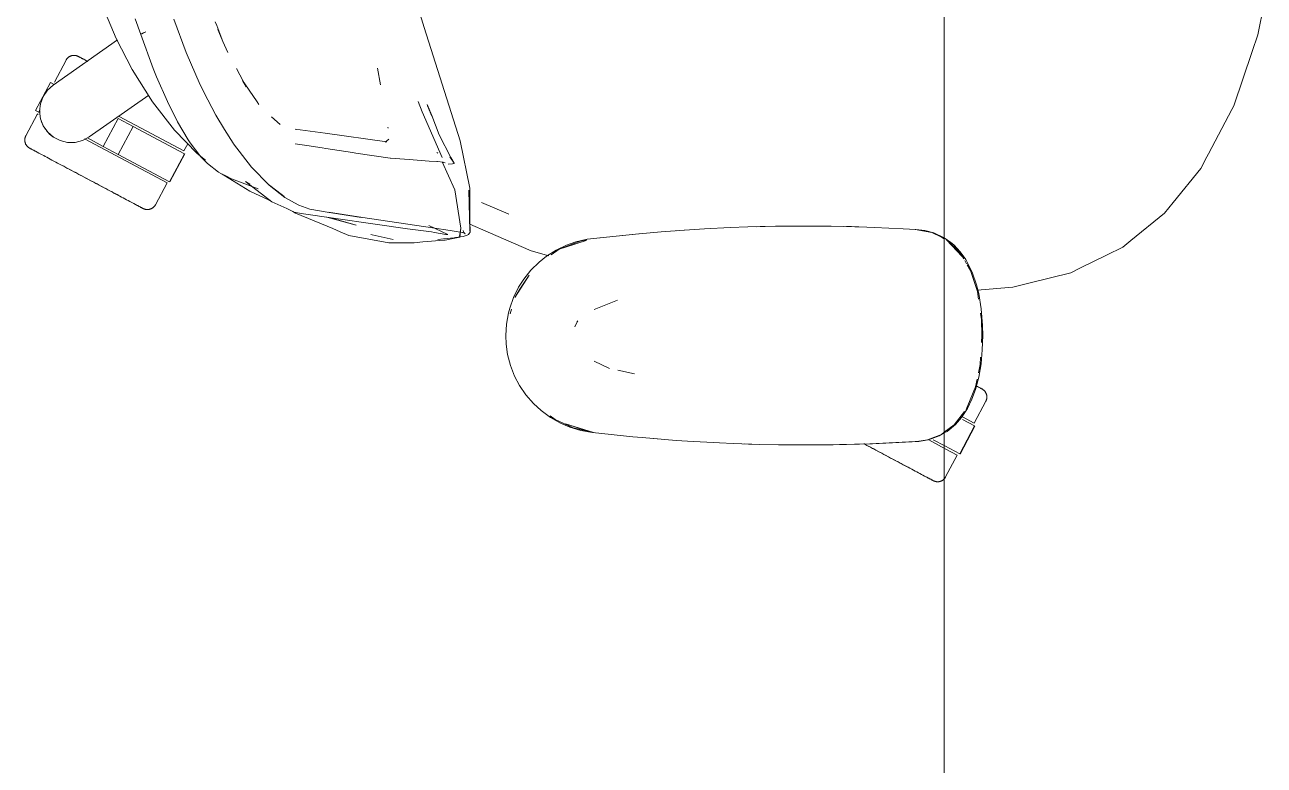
# Model space of a CAD drawing. Header units: millimetres. Extents: x 90978 to 295199, y -4084 to 97293.
# Drawn here: x 197990 to 198539, y 32287 to 32615 of the extents above; entities that cross this region are included whole.
import ezdxf

# ---------------------------------------------------------------- set-up
doc = ezdxf.new("R2010")
doc.units = ezdxf.units.MM
doc.header["$MEASUREMENT"] = 0
doc.layers.add('G-IMPT', color=8, linetype='CONTINUOUS', lineweight=9)
doc.layers.add('I-FURN', color=8, linetype='CONTINUOUS', lineweight=9)

msp = doc.modelspace()

# ---------------------------------------------------------------- linework, layer by layer
at = {"layer": 'G-IMPT'}
for p, q in [((198166.51, 32613.41), (198157.33, 32643.38)), ((198022.52, 32626.5), (198030.04, 32608.52)), ((198538.69, 32623.99), (198535.82, 32610.16)), ((198040.92, 32610.2), (198038.51, 32617.14)), ((198061.08, 32602.22), (198055.62, 32617.09)), ((198073.92, 32615.9), (198074.59, 32614.18)), ((198040.88, 32610.21), (198040.91, 32610.34)), ((198046.45, 32595.24), (198040.88, 32610.21)), ((198040.91, 32610.34), (198041.32, 32610.61)), ((198040.91, 32610.34), (198040.93, 32610.38)), ((198040.91, 32610.34), (198040.92, 32610.2)), ((198041.32, 32610.61), (198040.93, 32610.38)), ((198042.15, 32610.99), (198041.32, 32610.61)), ((198041.5, 32610.71), (198041.32, 32610.61)), ((198042.15, 32610.99), (198041.5, 32610.71)), ((198042.15, 32610.99), (198043.2, 32611.41)), ((198042.15, 32610.99), (198042.61, 32611.19)), ((198043.2, 32611.41), (198042.61, 32611.19)), ((198077.31, 32607.09), (198074.59, 32614.18)), ((198077.31, 32607.09), (198075, 32612.54)), ((198166.51, 32613.41), (198182.5, 32563.17)), ((198533.3, 32602.73), (198535.82, 32610.16)), ((198037.13, 32594.74), (198030.04, 32608.52)), ((198079.51, 32602.25), (198077.31, 32607.09)), ((198061.08, 32602.22), (198067.26, 32587.99)), ((198533.3, 32602.73), (198525.16, 32578.64)), ((198046.11, 32580.45), (198037.13, 32594.74)), ((198047.93, 32591.56), (198046.45, 32595.24)), ((198083.38, 32595.2), (198087.57, 32587.1)), ((198145.79, 32595.3), (198147.2, 32588.04)), ((198052.7, 32580.61), (198047.93, 32591.56)), ((198070.65, 32581.26), (198067.26, 32587.99)), ((198086.06, 32589.87), (198088.62, 32586.12)), ((198086.06, 32589.87), (198087.57, 32587.1)), ((198088.62, 32586.12), (198089.01, 32585.54)), ((198089.01, 32585.54), (198092.51, 32580.41)), ((198046.11, 32580.45), (198055.91, 32567.85)), ((198052.92, 32580.16), (198052.7, 32580.61)), ((198052.7, 32580.61), (198057.23, 32571.55)), ((198052.7, 32580.61), (198056.92, 32572.15)), ((198052.92, 32580.16), (198057.23, 32571.55)), ((198070.65, 32581.26), (198074.21, 32574.47)), ((198092.51, 32580.41), (198093.26, 32579.3)), ((198163.78, 32580.57), (198165.53, 32575.99)), ((198169.82, 32574.35), (198167.8, 32579.25)), ((198167.8, 32579.25), (198169.83, 32574.15)), ((198169.83, 32574.15), (198168.03, 32578.68)), ((198513.98, 32557.47), (198524.28, 32576.98)), ((198524.28, 32576.98), (198525.16, 32578.64)), ((198057.23, 32571.55), (198056.92, 32572.15)), ((198057.23, 32571.55), (198061.96, 32563.55)), ((198077.98, 32568.24), (198074.21, 32574.47)), ((198098.78, 32573.77), (198102.69, 32570.44)), ((198165.53, 32575.99), (198174.45, 32555.83)), ((198173.08, 32565.88), (198169.82, 32574.35)), ((198065.87, 32557.55), (198055.91, 32567.85)), ((198077.98, 32568.24), (198081.87, 32562.15)), ((198122.64, 32566.49), (198109.28, 32568.27)), ((198109.28, 32568.27), (198109.75, 32568.13)), ((198122.64, 32566.49), (198149.97, 32562.76)), ((198150.47, 32568.82), (198150.43, 32569.17)), ((198173.08, 32565.88), (198178.36, 32555.77)), ((198062.83, 32562.27), (198061.96, 32563.55)), ((198067.54, 32556.13), (198062.83, 32562.27)), ((198082.03, 32561.89), (198081.87, 32562.15)), ((198090.05, 32551.45), (198082.03, 32561.89)), ((198114.45, 32561.14), (198109.37, 32561.89)), ((198114.45, 32561.14), (198121.28, 32560.08)), ((198121.28, 32560.08), (198122.94, 32559.81)), ((198134.71, 32557.95), (198122.94, 32559.81)), ((198150.82, 32563.87), (198149.26, 32562.63)), ((198149.47, 32562.67), (198149.71, 32562.71)), ((198149.97, 32562.76), (198149.71, 32562.71)), ((198182.5, 32563.17), (198186.7, 32542.21)), ((198069.54, 32554.55), (198065.87, 32557.55)), ((198067.54, 32556.13), (198070.44, 32553.11)), ((198136.27, 32557.7), (198134.71, 32557.95)), ((198151.48, 32555.49), (198136.27, 32557.7)), ((198151.48, 32555.49), (198151.56, 32555.48)), ((198151.56, 32555.48), (198159.8, 32554.86)), ((198168.65, 32554.23), (198159.8, 32554.86)), ((198168.65, 32554.23), (198172.06, 32553.98)), ((198172.07, 32558), (198172.51, 32557.73)), ((198179.71, 32553.32), (198177.86, 32556.02)), ((198179.71, 32553.32), (198178.36, 32555.77)), ((198510.55, 32550.97), (198513.26, 32556.1)), ((198513.98, 32557.47), (198513.26, 32556.1)), ((198075.3, 32549.25), (198070.44, 32553.11)), ((198076.43, 32548.63), (198075.3, 32549.25)), ((198076.43, 32548.63), (198078.87, 32547.46)), ((198097.79, 32543.55), (198090.05, 32551.45)), ((198172.43, 32553.94), (198172.06, 32553.98)), ((198172.43, 32553.94), (198174.89, 32553.65)), ((198180.07, 32541.51), (198174.48, 32553.8)), ((198174.89, 32553.65), (198174.95, 32553.63)), ((198175.72, 32553.35), (198174.95, 32553.63)), ((198177.11, 32552.84), (198178.99, 32553.04)), ((198178.99, 32553.04), (198179.68, 32553.19)), ((198179.68, 32553.19), (198179.71, 32553.32)), ((198179.71, 32553.32), (198179.74, 32553.49)), ((198510.55, 32550.97), (198498.34, 32535.83)), ((198077.79, 32547.94), (198077.03, 32548.44)), ((198077.79, 32547.94), (198089.24, 32540.82)), ((198078.87, 32547.46), (198081.1, 32546.39)), ((198093.01, 32541.88), (198081.1, 32546.39)), ((198087.35, 32545.11), (198099, 32536.19)), ((198087.35, 32545.11), (198089.3, 32543.99)), ((198104.53, 32538.46), (198097.58, 32543.86)), ((198097.58, 32543.86), (198101.15, 32541.05)), ((198097.79, 32543.55), (198104.76, 32538.13)), ((198089.24, 32540.82), (198097.87, 32536.84)), ((198104.53, 32538.46), (198101.15, 32541.05)), ((198104.76, 32538.13), (198110.59, 32534.85)), ((198180.07, 32541.51), (198182.78, 32524.46)), ((198186.26, 32541.32), (198186.84, 32522.88)), ((198186.26, 32541.32), (198186.74, 32523.34)), ((198186.7, 32542.21), (198186.74, 32523.34)), ((198097.93, 32536.81), (198097.87, 32536.84)), ((198099, 32536.19), (198105.58, 32533.13)), ((198105.58, 32533.13), (198108.94, 32531.56)), ((198111.01, 32534.63), (198110.59, 32534.85)), ((198111.01, 32534.63), (198115.8, 32532.88)), ((198115.8, 32532.88), (198123.47, 32531.58)), ((198191.84, 32535.78), (198203.7, 32530.85)), ((198494.58, 32531.17), (198498.34, 32535.83)), ((198108.33, 32531.85), (198109.5, 32531.08)), ((198111.93, 32530.92), (198108.94, 32531.56)), ((198109.5, 32531.08), (198125.95, 32524.28)), ((198159.15, 32524.24), (198111.93, 32530.92)), ((198136.36, 32525.79), (198123.41, 32529.29)), ((198138.64, 32529.28), (198123.47, 32531.58)), ((198138.64, 32529.28), (198124.05, 32531.51)), ((198139.24, 32529.18), (198124.05, 32531.51)), ((198136.36, 32525.79), (198124.47, 32529.14)), ((198139.24, 32529.18), (198170.12, 32524.63)), ((198203.96, 32530.75), (198203.7, 32530.85)), ((198479.63, 32519), (198494.58, 32531.17)), ((198125.95, 32524.28), (198129.32, 32522.89)), ((198133.18, 32521.3), (198129.32, 32522.89)), ((198150.87, 32518.06), (198133.18, 32521.3)), ((198143.43, 32521.51), (198142.85, 32521.66)), ((198152.74, 32519.47), (198143.43, 32521.51)), ((198159.15, 32524.24), (198169.81, 32522.8)), ((198168.57, 32525.61), (198177, 32521.61)), ((198171.11, 32522.59), (198169.81, 32522.8)), ((198170.12, 32524.63), (198177.97, 32523.52)), ((198176.13, 32521.75), (198171.11, 32522.59)), ((198177, 32521.61), (198176.13, 32521.75)), ((198184.23, 32522.41), (198177.97, 32523.52)), ((198182.1, 32520.88), (198182.78, 32524.46)), ((198182.1, 32520.88), (198182.72, 32524.43)), ((198182.72, 32524.43), (198182.33, 32520.47)), ((198183.61, 32522.58), (198184.71, 32522.02)), ((198183.61, 32522.58), (198184.23, 32522.41)), ((198183.7, 32520.82), (198185.56, 32521.37)), ((198183.89, 32522.96), (198183.81, 32523.45)), ((198183.89, 32522.96), (198184.21, 32522.41)), ((198184.21, 32522.41), (198184.71, 32522.02)), ((198186.1, 32521.69), (198185.56, 32521.37)), ((198186.1, 32521.69), (198186.47, 32522.19)), ((198186.87, 32522.76), (198186.47, 32522.19)), ((198186.87, 32522.76), (198186.68, 32523.63)), ((198186.68, 32523.63), (198186.7, 32523.51)), ((198186.74, 32523.34), (198186.7, 32523.51)), ((198194.9, 32522.75), (198186.73, 32526.31)), ((198186.84, 32522.88), (198186.74, 32523.34)), ((198202.73, 32519.33), (198194.9, 32522.75)), ((198238.7, 32519.55), (198261.65, 32522)), ((198238.7, 32519.55), (198260.13, 32521.9)), ((198261.65, 32522), (198241.51, 32519.88)), ((198260.13, 32521.9), (198271.53, 32522.89)), ((198281.82, 32523.62), (198271.53, 32522.89)), ((198279.78, 32523.48), (198278.36, 32523.35)), ((198279.78, 32523.48), (198281.68, 32523.57)), ((198281.82, 32523.62), (198290.69, 32524.18)), ((198302, 32524.72), (198290.69, 32524.18)), ((198302, 32524.72), (198309.87, 32525.01)), ((198322.18, 32525.3), (198309.87, 32525.01)), ((198313.74, 32525.09), (198315.4, 32525.17)), ((198315.4, 32525.17), (198317.53, 32525.17)), ((198322.18, 32525.3), (198327.65, 32525.38)), ((198342.37, 32525.38), (198327.65, 32525.38)), ((198346.88, 32525.33), (198342.37, 32525.38)), ((198346.88, 32525.33), (198362.55, 32524.95)), ((198353.6, 32525.16), (198355.82, 32525.16)), ((198359.15, 32525.01), (198355.82, 32525.16)), ((198362.55, 32524.95), (198366.09, 32524.83)), ((198378.65, 32524.21), (198366.09, 32524.83)), ((198378.65, 32524.21), (198384.32, 32523.93)), ((198391.44, 32522.56), (198384.09, 32523.93)), ((198384.32, 32523.93), (198388.32, 32523.43)), ((198388.32, 32523.43), (198392.28, 32522.36)), ((198395.69, 32520.46), (198391.44, 32522.56)), ((198396.6, 32520.38), (198392.28, 32522.36)), ((198150.87, 32518.06), (198157.84, 32518.03)), ((198162.01, 32518.03), (198157.84, 32518.03)), ((198165.96, 32518.37), (198162.01, 32518.03)), ((198165.96, 32518.37), (198175.29, 32519.18)), ((198175.12, 32519.69), (198172.53, 32519.48)), ((198175.12, 32519.69), (198179.81, 32520.21)), ((198175.29, 32519.18), (198175.76, 32519.22)), ((198180.01, 32520.03), (198175.76, 32519.22)), ((198180.42, 32520.29), (198179.81, 32520.21)), ((198180.01, 32520.03), (198182.33, 32520.47)), ((198180.42, 32520.29), (198183.7, 32520.82)), ((198213.86, 32514.47), (198202.73, 32519.33)), ((198225.02, 32514.76), (198229.6, 32516.95)), ((198226.34, 32515.15), (198238.2, 32518.96)), ((198235.56, 32518.76), (198226.34, 32515.15)), ((198226.34, 32515.15), (198229.05, 32516.05)), ((198229.05, 32516.05), (198238.2, 32518.96)), ((198229.6, 32516.95), (198233.73, 32518.39)), ((198238.7, 32519.55), (198233.73, 32518.39)), ((198238.62, 32519.33), (198235.56, 32518.76)), ((198238.7, 32519.55), (198241.51, 32519.88)), ((198395.69, 32520.46), (198396.96, 32519.83)), ((198396.96, 32520.13), (198399.82, 32518.18)), ((198403.64, 32514.05), (198397.93, 32519.35)), ((198404.83, 32511.96), (198397.93, 32519.35)), ((198397.93, 32519.35), (198400.34, 32517.12)), ((198401.14, 32517.04), (198399.82, 32518.18)), ((198403.42, 32513.59), (198400.34, 32517.12)), ((198401.14, 32517.04), (198404.01, 32514)), ((198475.98, 32516.02), (198468.81, 32512.5)), ((198479.63, 32519), (198475.98, 32516.02)), ((198213.86, 32514.47), (198221.68, 32512.21)), ((198217.39, 32509.4), (198220.7, 32512.03)), ((198225.02, 32514.76), (198220.7, 32512.03)), ((198226.34, 32515.15), (198222.77, 32512.73)), ((198404.83, 32511.96), (198403.55, 32513.43)), ((198405.53, 32510.9), (198403.64, 32514.05)), ((198404.01, 32514), (198406.46, 32510.54)), ((198407.26, 32509.17), (198406.46, 32510.54)), ((198457.35, 32506.85), (198468.81, 32512.5)), ((198213.78, 32505.85), (198210.59, 32501.88)), ((198213.78, 32505.85), (198217.39, 32509.4)), ((198406.82, 32508.73), (198406, 32510.11)), ((198408.6, 32505.75), (198407.14, 32508.2)), ((198409.47, 32504.53), (198407.26, 32509.17)), ((198411.63, 32496.36), (198408.6, 32505.75)), ((198452.98, 32504.7), (198435.04, 32500.3)), ((198457.35, 32506.85), (198452.98, 32504.7)), ((198206.73, 32493.72), (198213.06, 32503.67)), ((198208.33, 32498.33), (198210.59, 32501.88)), ((198208.89, 32497.4), (198213.06, 32503.67)), ((198411.21, 32499.44), (198409.47, 32504.53)), ((198411.21, 32499.44), (198412.18, 32495.52)), ((198427.38, 32498.42), (198432.67, 32499.72)), ((198435.04, 32500.3), (198432.67, 32499.72)), ((198206.09, 32493.82), (198204.38, 32489.05)), ((198206.09, 32493.82), (198208.33, 32498.33)), ((198206.73, 32493.72), (198208.89, 32497.4)), ((198411.5, 32496.98), (198427.38, 32498.42)), ((198412.1, 32493.06), (198411.63, 32496.36)), ((198412.18, 32495.52), (198413.3, 32488.75)), ((198203.81, 32486.92), (198204.38, 32489.05)), ((198205.17, 32488.61), (198204.56, 32486.58)), ((198252.22, 32492.65), (198241.79, 32488.51)), ((198413.88, 32481.44), (198413.3, 32488.75)), ((198202.93, 32481.97), (198203.81, 32486.92)), ((198233.25, 32480.76), (198234.26, 32482.98)), ((198234.26, 32482.98), (198234.19, 32482.85)), ((198234.26, 32482.98), (198234.56, 32483.43)), ((198413.36, 32484.1), (198412.97, 32486.88)), ((198413.36, 32484.1), (198413.59, 32476.93)), ((198202.64, 32476.93), (198202.93, 32481.97)), ((198413.88, 32481.44), (198413.97, 32476.93)), ((198202.64, 32476.93), (198202.81, 32473.08)), ((198203.45, 32468.57), (198202.81, 32473.08)), ((198413.4, 32473.82), (198413.59, 32476.93)), ((198413.97, 32476.93), (198413.79, 32470.59)), ((198203.45, 32468.57), (198204.72, 32463.7)), ((198412.8, 32464.11), (198413, 32467.31)), ((198413.22, 32464.44), (198413.79, 32470.59)), ((198206.55, 32458.99), (198204.72, 32463.7)), ((198241.88, 32465.55), (198248.67, 32462.29)), ((198259.71, 32459.95), (198252.28, 32461.52)), ((198412.04, 32460.36), (198412.8, 32464.11)), ((198413.22, 32464.44), (198412.22, 32458.51)), ((198208.74, 32454.83), (198206.55, 32458.99)), ((198410.77, 32454.14), (198411.47, 32457.61)), ((198410.79, 32453.03), (198412.22, 32458.51)), ((198208.74, 32454.83), (198211.57, 32450.66)), ((198211.57, 32450.66), (198214.89, 32446.83)), ((198410.77, 32454.14), (198408.44, 32448.52)), ((198410.79, 32453.03), (198409.2, 32448.7)), ((198218.33, 32443.66), (198214.89, 32446.83)), ((198407.22, 32444.62), (198404.57, 32440.57)), ((198406.6, 32444.13), (198408.44, 32448.52)), ((198407.22, 32444.62), (198409.2, 32448.7)), ((198218.33, 32443.66), (198222.41, 32440.67)), ((198222.37, 32441.36), (198224.48, 32439.76)), ((198226.85, 32438.15), (198222.41, 32440.67)), ((198232.54, 32436.02), (198224.48, 32439.76)), ((198401.38, 32437.34), (198405.93, 32443.26)), ((198404.57, 32440.57), (198401.9, 32437.54)), ((198226.85, 32438.15), (198231.09, 32436.34)), ((198241.51, 32433.98), (198229.05, 32437.81)), ((198229.05, 32437.81), (198238.2, 32434.9)), ((198231.09, 32436.34), (198235.96, 32434.88)), ((198232.54, 32436.02), (198240.95, 32434.11)), ((198241, 32433.98), (198235.96, 32434.88)), ((198241.51, 32433.98), (198238.2, 32434.9)), ((198258.93, 32432.07), (198241, 32433.98)), ((198394.73, 32432.5), (198396.96, 32433.78)), ((198395.76, 32433.17), (198396.96, 32434.07)), ((198396.96, 32434.07), (198401.38, 32437.34)), ((198396.96, 32433.78), (198398.16, 32434.46)), ((198398.16, 32434.46), (198401.9, 32437.54)), ((198263.06, 32431.73), (198258.93, 32432.07)), ((198278.11, 32430.48), (198263.06, 32431.73)), ((198269.93, 32431.13), (198268.25, 32431.3)), ((198278.11, 32430.48), (198283.2, 32430.16)), ((198283.2, 32430.16), (198297.34, 32429.35)), ((198303.36, 32429.09), (198297.34, 32429.35)), ((198303.36, 32429.09), (198315.12, 32428.7)), ((198308.25, 32428.95), (198310.18, 32428.84)), ((198310.18, 32428.84), (198311.68, 32428.83)), ((198323.54, 32428.54), (198315.12, 32428.7)), ((198323.54, 32428.54), (198353.56, 32428.65)), ((198323.54, 32428.54), (198343.73, 32428.49)), ((198323.54, 32428.54), (198334.33, 32428.45)), ((198353.56, 32428.65), (198334.33, 32428.45)), ((198343.73, 32428.49), (198365.12, 32429)), ((198343.73, 32428.49), (198363.91, 32428.96)), ((198343.73, 32428.49), (198353.56, 32428.65)), ((198343.73, 32428.53), (198345.76, 32428.51)), ((198345.76, 32428.51), (198347.67, 32428.58)), ((198353.56, 32428.65), (198365.12, 32429)), ((198363.91, 32428.96), (198385.7, 32430.04)), ((198363.91, 32428.96), (198384.09, 32429.93)), ((198365.12, 32429), (198363.91, 32428.96)), ((198365.12, 32429), (198385.7, 32430.04)), ((198385.7, 32430.04), (198384.09, 32429.93)), ((198385.7, 32430.04), (198387.34, 32430.3)), ((198389.56, 32430.76), (198385.71, 32430.18)), ((198389.74, 32430.74), (198387.34, 32430.3)), ((198389.56, 32430.76), (198395.76, 32433.17)), ((198389.74, 32430.74), (198391.08, 32431.11)), ((198394.73, 32432.5), (198391.08, 32431.11))]:
    msp.add_line(p, q, dxfattribs=at)
at = {"layer": 'I-FURN'}
for p, q in [((198396.96, 33762.73), (198396.96, 32162.73)), ((198396.96, 32162.73), (198396.96, 33762.73)), ((198002.07, 32587.83), (198030.67, 32607.85)), ((198007.82, 32598.87), (198002.67, 32589.19)), ((198007.82, 32598.87), (198007.9, 32599.01)), ((198007.9, 32599.01), (198007.98, 32599.15)), ((198007.98, 32599.15), (198008.07, 32599.29)), ((198008.07, 32599.29), (198008.16, 32599.42)), ((198008.16, 32599.42), (198008.26, 32599.54)), ((198008.26, 32599.54), (198008.37, 32599.67)), ((198008.37, 32599.67), (198008.48, 32599.78)), ((198008.48, 32599.78), (198008.59, 32599.9)), ((198008.59, 32599.9), (198008.71, 32600.01)), ((198008.71, 32600.01), (198008.83, 32600.11)), ((198008.83, 32600.11), (198008.96, 32600.21)), ((198008.96, 32600.21), (198009.09, 32600.3)), ((198009.09, 32600.3), (198009.23, 32600.39)), ((198009.23, 32600.39), (198009.37, 32600.48)), ((198009.37, 32600.48), (198009.51, 32600.55)), ((198009.51, 32600.55), (198009.65, 32600.62)), ((198009.65, 32600.62), (198009.8, 32600.69)), ((198009.8, 32600.69), (198009.95, 32600.75)), ((198009.95, 32600.75), (198010.1, 32600.81)), ((198010.1, 32600.81), (198010.25, 32600.85)), ((198010.25, 32600.85), (198010.41, 32600.89)), ((198010.41, 32600.89), (198010.57, 32600.93)), ((198010.57, 32600.93), (198010.72, 32600.96)), ((198010.72, 32600.96), (198010.88, 32600.98)), ((198010.88, 32600.98), (198011.04, 32601)), ((198011.04, 32601), (198011.21, 32601.01)), ((198011.21, 32601.01), (198011.37, 32601.01)), ((198011.37, 32601.01), (198011.53, 32601.01)), ((198011.53, 32601.01), (198011.69, 32601)), ((198011.69, 32601), (198011.85, 32600.98)), ((198011.85, 32600.98), (198012.01, 32600.96)), ((198012.01, 32600.96), (198012.17, 32600.93)), ((198012.17, 32600.93), (198012.32, 32600.9)), ((198012.32, 32600.9), (198012.48, 32600.86)), ((198012.48, 32600.86), (198012.63, 32600.81)), ((198012.63, 32600.81), (198012.79, 32600.76)), ((198012.79, 32600.76), (198012.94, 32600.7)), ((198012.94, 32600.7), (198013.08, 32600.63)), ((198013.08, 32600.63), (198013.23, 32600.56)), ((198013.23, 32600.56), (198013.27, 32600.54)), ((198013.27, 32600.54), (198013.29, 32600.53)), ((198013.31, 32600.52), (198013.27, 32600.54)), ((198013.27, 32600.54), (198013.27, 32600.54)), ((198013.29, 32600.53), (198013.35, 32600.5)), ((198013.4, 32600.47), (198013.31, 32600.52)), ((198013.35, 32600.5), (198013.45, 32600.44)), ((198013.52, 32600.41), (198013.4, 32600.47)), ((198013.45, 32600.44), (198013.59, 32600.37)), ((198013.68, 32600.32), (198013.52, 32600.41)), ((198013.59, 32600.37), (198013.77, 32600.27)), ((198013.88, 32600.21), (198013.68, 32600.32)), ((198013.77, 32600.27), (198013.99, 32600.16)), ((198014.12, 32600.09), (198013.88, 32600.21)), ((198013.99, 32600.16), (198014.25, 32600.02)), ((198014.4, 32599.94), (198014.12, 32600.09)), ((198014.25, 32600.02), (198014.54, 32599.86)), ((198014.72, 32599.77), (198014.4, 32599.94)), ((198014.54, 32599.86), (198014.88, 32599.68)), ((198015.08, 32599.58), (198014.72, 32599.77)), ((198014.88, 32599.68), (198015.25, 32599.49)), ((198015.47, 32599.37), (198015.08, 32599.58)), ((198015.25, 32599.49), (198015.66, 32599.27)), ((198015.9, 32599.14), (198015.47, 32599.37)), ((198015.66, 32599.27), (198016.11, 32599.03)), ((198016.36, 32598.89), (198015.9, 32599.14)), ((198016.11, 32599.03), (198016.59, 32598.77)), ((198016.86, 32598.63), (198016.36, 32598.89)), ((198016.59, 32598.77), (198017.11, 32598.5)), ((198017.4, 32598.34), (198016.86, 32598.63)), ((198000.92, 32588.99), (197994.34, 32576.62)), ((197999.57, 32585.57), (198002.07, 32587.83)), ((198000.92, 32588.99), (198002.31, 32588.24)), ((198002.31, 32588.24), (198002.23, 32588.29)), ((197996.49, 32579.62), (197997.67, 32582.78)), ((197997.67, 32582.78), (197999.57, 32585.57)), ((198044.56, 32583.41), (198018.13, 32564.9)), ((197995.74, 32575.88), (197994.34, 32576.62)), ((197995.74, 32575.88), (197996.14, 32576.64)), ((197996.11, 32576.27), (197996.49, 32579.62)), ((197996.54, 32572.92), (197996.11, 32576.27)), ((197995.16, 32575.06), (197990.01, 32565.38)), ((197995.16, 32575.06), (197995.53, 32574.86)), ((197995.65, 32575.93), (197995.74, 32575.88)), ((197997.75, 32569.78), (197996.54, 32572.92)), ((198030.89, 32573.05), (198024.32, 32560.69)), ((198030.89, 32573.05), (198037.53, 32569.52)), ((198031.36, 32573.93), (198060.06, 32558.67)), ((197989.79, 32564.9), (197989.85, 32565.05)), ((197989.85, 32565.05), (197989.91, 32565.19)), ((197989.91, 32565.19), (197989.98, 32565.34)), ((197989.98, 32565.34), (197990.01, 32565.38)), ((197999.69, 32567.01), (197997.75, 32569.78)), ((197998.23, 32568.94), (198000.53, 32566.15)), ((198002.23, 32564.79), (197999.69, 32567.01)), ((198000.53, 32566.15), (198001.95, 32565)), ((198037.53, 32569.52), (198030.96, 32557.16)), ((198037.53, 32569.52), (198060.24, 32557.44)), ((197989.53, 32563.48), (197989.54, 32563.64)), ((197989.54, 32563.31), (197989.53, 32563.48)), ((197989.54, 32563.64), (197989.55, 32563.8)), ((197989.55, 32563.15), (197989.54, 32563.31)), ((197989.55, 32563.8), (197989.56, 32563.96)), ((197989.56, 32562.99), (197989.55, 32563.15)), ((197989.56, 32563.96), (197989.58, 32564.12)), ((197989.59, 32562.83), (197989.56, 32562.99)), ((197989.58, 32564.12), (197989.61, 32564.28)), ((197989.62, 32562.67), (197989.59, 32562.83)), ((197989.61, 32564.28), (197989.65, 32564.43)), ((197989.65, 32562.52), (197989.62, 32562.67)), ((197989.65, 32564.43), (197989.69, 32564.59)), ((197989.69, 32562.36), (197989.65, 32562.52)), ((197989.69, 32564.59), (197989.74, 32564.74)), ((197989.74, 32562.21), (197989.69, 32562.36)), ((197989.74, 32564.74), (197989.79, 32564.9)), ((197989.79, 32562.06), (197989.74, 32562.21)), ((197989.85, 32561.91), (197989.79, 32562.06)), ((197989.92, 32561.76), (197989.85, 32561.91)), ((197989.99, 32561.61), (197989.92, 32561.76)), ((197990.07, 32561.47), (197989.99, 32561.61)), ((197990.15, 32561.34), (197990.07, 32561.47)), ((197990.24, 32561.2), (197990.15, 32561.34)), ((197990.34, 32561.07), (197990.24, 32561.2)), ((197990.44, 32560.94), (197990.34, 32561.07)), ((197990.54, 32560.82), (197990.44, 32560.94)), ((197990.65, 32560.7), (197990.54, 32560.82)), ((197990.76, 32560.59), (197990.65, 32560.7)), ((197990.88, 32560.48), (197990.76, 32560.59)), ((197991, 32560.37), (197990.88, 32560.48)), ((197991.13, 32560.27), (197991, 32560.37)), ((197991.26, 32560.18), (197991.13, 32560.27)), ((197991.39, 32560.09), (197991.26, 32560.18)), ((197991.53, 32560), (197991.39, 32560.09)), ((197991.67, 32559.93), (197991.53, 32560)), ((197991.68, 32559.92), (197991.67, 32559.93)), ((197991.67, 32559.93), (197991.69, 32559.91)), ((197991.72, 32559.9), (197991.68, 32559.92)), ((197991.69, 32559.91), (197991.75, 32559.88)), ((197991.8, 32559.86), (197991.72, 32559.9)), ((197991.75, 32559.88), (197991.85, 32559.83)), ((197991.92, 32559.79), (197991.8, 32559.86)), ((197991.85, 32559.83), (197991.99, 32559.75)), ((197992.08, 32559.71), (197991.92, 32559.79)), ((197991.99, 32559.75), (197992.17, 32559.66)), ((197992.29, 32559.6), (197992.08, 32559.71)), ((197992.17, 32559.66), (197992.39, 32559.54)), ((197992.53, 32559.47), (197992.29, 32559.6)), ((198005.23, 32563.25), (198002.23, 32564.79)), ((198008.51, 32562.46), (198005.23, 32563.25)), ((198011.88, 32562.48), (198008.51, 32562.46)), ((198015.15, 32563.31), (198011.88, 32562.48)), ((198018.13, 32564.9), (198015.15, 32563.31)), ((198015.94, 32564.01), (198052.55, 32544.55)), ((198024.32, 32560.69), (198017.26, 32564.44)), ((198030.96, 32557.16), (198024.32, 32560.69)), ((198060.06, 32558.67), (198061.74, 32561.83)), ((197992.39, 32559.54), (197992.65, 32559.4)), ((197992.81, 32559.32), (197992.53, 32559.47)), ((197992.65, 32559.4), (197992.95, 32559.25)), ((197993.12, 32559.15), (197992.81, 32559.32)), ((197992.95, 32559.25), (197993.28, 32559.07)), ((197993.48, 32558.96), (197993.12, 32559.15)), ((197993.28, 32559.07), (197993.66, 32558.87)), ((197993.87, 32558.75), (197993.48, 32558.96)), ((197993.66, 32558.87), (197994.07, 32558.65)), ((197994.3, 32558.53), (197993.87, 32558.75)), ((197994.07, 32558.65), (197994.51, 32558.41)), ((197994.77, 32558.28), (197994.3, 32558.53)), ((197994.51, 32558.41), (197994.99, 32558.16)), ((197995.27, 32558.01), (197994.77, 32558.28)), ((197994.99, 32558.16), (197995.51, 32557.88)), ((197995.8, 32557.73), (197995.27, 32558.01)), ((197995.51, 32557.88), (197996.06, 32557.59)), ((197996.37, 32557.42), (197995.8, 32557.73)), ((197996.06, 32557.59), (197996.65, 32557.28)), ((197996.65, 32557.28), (197997.26, 32556.95)), ((197997.26, 32556.95), (197997.91, 32556.61)), ((197997.91, 32556.61), (197998.59, 32556.25)), ((197998.59, 32556.25), (197999.3, 32555.87)), ((197999.3, 32555.87), (198000.03, 32555.48)), ((198000.03, 32555.48), (198000.79, 32555.08)), ((198000.79, 32555.08), (198001.58, 32554.66)), ((198001.58, 32554.66), (198002.39, 32554.22)), ((198002.39, 32554.22), (198003.23, 32553.78)), ((198053.67, 32545.08), (198030.96, 32557.16)), ((198060.24, 32557.44), (198053.67, 32545.08)), ((198053.84, 32544.99), (198060.41, 32557.35)), ((198003.23, 32553.78), (198004.08, 32553.33)), ((198004.08, 32553.33), (198004.96, 32552.86)), ((198004.96, 32552.86), (198005.86, 32552.38)), ((198006.35, 32552.12), (198005.44, 32552.6)), ((198005.86, 32552.38), (198006.77, 32551.9)), ((198007.27, 32551.63), (198006.35, 32552.12)), ((198006.77, 32551.9), (198007.7, 32551.4)), ((198008.21, 32551.13), (198007.27, 32551.63)), ((198007.7, 32551.4), (198008.64, 32550.9)), ((198009.16, 32550.63), (198008.21, 32551.13)), ((198008.64, 32550.9), (198009.6, 32550.39)), ((198010.12, 32550.11), (198009.16, 32550.63)), ((198009.6, 32550.39), (198010.57, 32549.88)), ((198011.1, 32549.6), (198010.12, 32550.11)), ((198010.57, 32549.88), (198011.55, 32549.36)), ((198012.08, 32549.07), (198011.1, 32549.6)), ((198011.55, 32549.36), (198012.54, 32548.83)), ((198013.07, 32548.55), (198012.08, 32549.07)), ((198012.54, 32548.83), (198013.53, 32548.3)), ((198014.07, 32548.02), (198013.07, 32548.55)), ((198013.53, 32548.3), (198014.53, 32547.77)), ((198015.07, 32547.48), (198014.07, 32548.02)), ((198014.53, 32547.77), (198015.53, 32547.24)), ((198016.07, 32546.95), (198015.07, 32547.48)), ((198015.53, 32547.24), (198016.54, 32546.7)), ((198017.08, 32546.41), (198016.07, 32546.95)), ((198016.54, 32546.7), (198017.54, 32546.17)), ((198018.09, 32545.88), (198017.08, 32546.41)), ((198017.54, 32546.17), (198018.55, 32545.64)), ((198019.09, 32545.35), (198018.09, 32545.88)), ((198018.55, 32545.64), (198019.55, 32545.1)), ((198020.09, 32544.82), (198019.09, 32545.35)), ((198019.55, 32545.1), (198020.55, 32544.57)), ((198021.08, 32544.29), (198020.09, 32544.82)), ((198020.55, 32544.57), (198021.54, 32544.05)), ((198022.07, 32543.76), (198021.08, 32544.29)), ((198021.54, 32544.05), (198022.52, 32543.52)), ((198023.05, 32543.24), (198022.07, 32543.76)), ((198022.52, 32543.52), (198023.49, 32543)), ((198024.02, 32542.73), (198023.05, 32543.24)), ((198047.4, 32534.86), (198052.55, 32544.55)), ((198023.49, 32543), (198024.46, 32542.49)), ((198024.97, 32542.22), (198024.02, 32542.73)), ((198024.46, 32542.49), (198025.41, 32541.99)), ((198025.92, 32541.72), (198024.97, 32542.22)), ((198025.41, 32541.99), (198026.35, 32541.49)), ((198026.85, 32541.22), (198025.92, 32541.72)), ((198026.35, 32541.49), (198027.27, 32541)), ((198027.76, 32540.74), (198026.85, 32541.22)), ((198027.27, 32541), (198028.18, 32540.52)), ((198028.66, 32540.26), (198027.76, 32540.74)), ((198028.18, 32540.52), (198029.06, 32540.04)), ((198029.53, 32539.79), (198028.66, 32540.26)), ((198029.06, 32540.04), (198029.93, 32539.58)), ((198030.39, 32539.34), (198029.53, 32539.79)), ((198029.93, 32539.58), (198030.78, 32539.13)), ((198031.23, 32538.89), (198030.39, 32539.34)), ((198030.78, 32539.13), (198031.6, 32538.69)), ((198031.6, 32538.69), (198032.4, 32538.27)), ((198032.4, 32538.27), (198033.18, 32537.86)), ((198033.18, 32537.86), (198033.93, 32537.46)), ((198033.93, 32537.46), (198034.65, 32537.07)), ((198034.65, 32537.07), (198035.34, 32536.7)), ((198035.34, 32536.7), (198036.01, 32536.35)), ((198036.01, 32536.35), (198036.64, 32536.01)), ((198036.64, 32536.01), (198037.24, 32535.69)), ((198037.56, 32535.53), (198036.97, 32535.84)), ((198037.24, 32535.69), (198037.81, 32535.39)), ((198038.11, 32535.24), (198037.56, 32535.53)), ((198037.81, 32535.39), (198038.35, 32535.11)), ((198038.62, 32534.96), (198038.11, 32535.24)), ((198038.35, 32535.11), (198038.85, 32534.84)), ((198039.11, 32534.7), (198038.62, 32534.96)), ((198038.85, 32534.84), (198039.32, 32534.59)), ((198039.55, 32534.47), (198039.11, 32534.7)), ((198039.32, 32534.59), (198039.74, 32534.36)), ((198039.96, 32534.25), (198039.55, 32534.47)), ((198039.74, 32534.36), (198040.14, 32534.15)), ((198040.33, 32534.05), (198039.96, 32534.25)), ((198040.14, 32534.15), (198040.49, 32533.97)), ((198040.67, 32533.87), (198040.33, 32534.05)), ((198040.49, 32533.97), (198040.81, 32533.8)), ((198040.97, 32533.71), (198040.67, 32533.87)), ((198040.81, 32533.8), (198041.09, 32533.65)), ((198041.23, 32533.58), (198040.97, 32533.71)), ((198041.09, 32533.65), (198041.33, 32533.52)), ((198041.44, 32533.46), (198041.23, 32533.58)), ((198041.33, 32533.52), (198041.53, 32533.41)), ((198041.62, 32533.36), (198041.44, 32533.46)), ((198041.53, 32533.41), (198041.69, 32533.33)), ((198041.77, 32533.29), (198041.62, 32533.36)), ((198041.69, 32533.33), (198041.82, 32533.26)), ((198041.87, 32533.24), (198041.77, 32533.29)), ((198041.82, 32533.26), (198041.9, 32533.22)), ((198041.93, 32533.2), (198041.87, 32533.24)), ((198041.9, 32533.22), (198041.94, 32533.2)), ((198041.95, 32533.19), (198041.93, 32533.2)), ((198041.94, 32533.2), (198041.95, 32533.19)), ((198041.98, 32533.17), (198041.95, 32533.19)), ((198042.13, 32533.1), (198041.98, 32533.17)), ((198042.28, 32533.04), (198042.13, 32533.1)), ((198042.43, 32532.98), (198042.28, 32533.04)), ((198042.58, 32532.92), (198042.43, 32532.98)), ((198042.73, 32532.88), (198042.58, 32532.92)), ((198042.89, 32532.84), (198042.73, 32532.88)), ((198043.05, 32532.8), (198042.89, 32532.84)), ((198043.2, 32532.77), (198043.05, 32532.8)), ((198043.36, 32532.75), (198043.2, 32532.77)), ((198043.52, 32532.73), (198043.36, 32532.75)), ((198043.69, 32532.72), (198043.52, 32532.73)), ((198043.85, 32532.72), (198043.69, 32532.72)), ((198044.01, 32532.73), (198043.85, 32532.72)), ((198044.17, 32532.74), (198044.01, 32532.73)), ((198044.33, 32532.75), (198044.17, 32532.74)), ((198044.49, 32532.77), (198044.33, 32532.75)), ((198044.65, 32532.8), (198044.49, 32532.77)), ((198044.8, 32532.84), (198044.65, 32532.8)), ((198044.96, 32532.88), (198044.8, 32532.84)), ((198045.11, 32532.93), (198044.96, 32532.88)), ((198045.27, 32532.98), (198045.11, 32532.93)), ((198045.42, 32533.04), (198045.27, 32532.98)), ((198045.56, 32533.11), (198045.42, 32533.04)), ((198045.71, 32533.18), (198045.56, 32533.11)), ((198045.85, 32533.26), (198045.71, 32533.18)), ((198045.99, 32533.34), (198045.85, 32533.26)), ((198046.12, 32533.43), (198045.99, 32533.34)), ((198046.25, 32533.52), (198046.12, 32533.43)), ((198046.38, 32533.62), (198046.25, 32533.52)), ((198046.5, 32533.73), (198046.38, 32533.62)), ((198046.62, 32533.84), (198046.5, 32533.73)), ((198046.74, 32533.95), (198046.62, 32533.84)), ((198046.84, 32534.07), (198046.74, 32533.95)), ((198046.95, 32534.19), (198046.84, 32534.07)), ((198047.05, 32534.32), (198046.95, 32534.19)), ((198047.14, 32534.45), (198047.05, 32534.32)), ((198047.23, 32534.58), (198047.14, 32534.45)), ((198047.32, 32534.72), (198047.23, 32534.58)), ((198047.4, 32534.86), (198047.32, 32534.72)), ((198411.04, 32454.65), (198411.47, 32454.42)), ((198411.69, 32454.3), (198411.28, 32454.52)), ((198411.47, 32454.42), (198411.86, 32454.21)), ((198412.06, 32454.11), (198411.69, 32454.3)), ((198411.86, 32454.21), (198412.22, 32454.02)), ((198412.4, 32453.93), (198412.06, 32454.11)), ((198412.22, 32454.02), (198412.54, 32453.85)), ((198412.69, 32453.77), (198412.4, 32453.93)), ((198412.54, 32453.85), (198412.82, 32453.7)), ((198412.95, 32453.63), (198412.69, 32453.77)), ((198412.82, 32453.7), (198413.06, 32453.58)), ((198413.17, 32453.52), (198412.95, 32453.63)), ((198413.06, 32453.58), (198413.26, 32453.47)), ((198413.35, 32453.42), (198413.17, 32453.52)), ((198413.26, 32453.47), (198413.42, 32453.38)), ((198413.49, 32453.35), (198413.35, 32453.42)), ((198413.42, 32453.38), (198413.54, 32453.32)), ((198413.59, 32453.29), (198413.49, 32453.35)), ((198413.54, 32453.32), (198413.62, 32453.28)), ((198413.65, 32453.26), (198413.59, 32453.29)), ((198413.62, 32453.28), (198413.67, 32453.25)), ((198413.67, 32453.25), (198413.65, 32453.26)), ((198413.67, 32453.25), (198413.81, 32453.17)), ((198413.67, 32453.25), (198413.67, 32453.25)), ((198413.81, 32453.17), (198413.95, 32453.09)), ((198413.95, 32453.09), (198414.08, 32453)), ((198414.08, 32453), (198414.21, 32452.9)), ((198414.21, 32452.9), (198414.34, 32452.8)), ((198414.34, 32452.8), (198414.46, 32452.7)), ((198414.46, 32452.7), (198414.58, 32452.59)), ((198414.58, 32452.59), (198414.7, 32452.47)), ((198414.7, 32452.47), (198414.8, 32452.36)), ((198414.8, 32452.36), (198414.91, 32452.23)), ((198414.91, 32452.23), (198415.01, 32452.1)), ((198415.01, 32452.1), (198415.1, 32451.97)), ((198415.1, 32451.97), (198415.19, 32451.84)), ((198415.19, 32451.84), (198415.27, 32451.7)), ((198415.27, 32451.7), (198415.35, 32451.56)), ((198415.35, 32451.56), (198415.42, 32451.42)), ((198415.42, 32451.42), (198415.49, 32451.27)), ((198415.49, 32451.27), (198415.55, 32451.12)), ((198415.55, 32451.12), (198415.6, 32450.97)), ((198415.6, 32450.97), (198415.65, 32450.81)), ((198415.65, 32450.81), (198415.69, 32450.66)), ((198415.69, 32450.66), (198415.73, 32450.5)), ((198415.73, 32450.5), (198415.76, 32450.34)), ((198415.76, 32450.34), (198415.78, 32450.18)), ((198415.78, 32450.18), (198415.8, 32450.02)), ((198415.8, 32450.02), (198415.81, 32449.86)), ((198415.81, 32449.86), (198415.81, 32449.7)), ((198410.19, 32438.11), (198415.34, 32447.8)), ((198415.36, 32447.84), (198415.34, 32447.8)), ((198415.43, 32447.98), (198415.36, 32447.84)), ((198415.49, 32448.13), (198415.43, 32447.98)), ((198415.55, 32448.28), (198415.49, 32448.13)), ((198415.61, 32448.43), (198415.55, 32448.28)), ((198415.66, 32448.59), (198415.61, 32448.43)), ((198415.7, 32448.74), (198415.66, 32448.59)), ((198415.73, 32448.9), (198415.7, 32448.74)), ((198415.76, 32449.06), (198415.73, 32448.9)), ((198415.78, 32449.22), (198415.76, 32449.06)), ((198415.8, 32449.38), (198415.78, 32449.22)), ((198415.81, 32449.54), (198415.8, 32449.38)), ((198415.81, 32449.7), (198415.81, 32449.54)), ((198405, 32440.87), (198410.19, 32438.11)), ((198405.08, 32439.7), (198410.37, 32436.88)), ((198410.37, 32436.88), (198403.8, 32424.52)), ((198403.97, 32424.43), (198410.54, 32436.79)), ((198362.21, 32428.51), (198361.23, 32429.04)), ((198361.68, 32428.8), (198362.67, 32428.27)), ((198363.2, 32427.99), (198362.21, 32428.51)), ((198362.67, 32428.27), (198363.66, 32427.74)), ((198364.2, 32427.46), (198363.2, 32427.99)), ((198390.08, 32430.68), (198397.39, 32426.8)), ((198397.11, 32428.08), (198392.01, 32430.79)), ((198403.8, 32424.52), (198397.11, 32428.08)), ((198363.66, 32427.74), (198364.66, 32427.21)), ((198365.2, 32426.92), (198364.2, 32427.46)), ((198364.66, 32427.21), (198365.66, 32426.68)), ((198366.2, 32426.39), (198365.2, 32426.92)), ((198365.66, 32426.68), (198366.67, 32426.14)), ((198367.21, 32425.86), (198366.2, 32426.39)), ((198366.67, 32426.14), (198367.67, 32425.61)), ((198368.22, 32425.32), (198367.21, 32425.86)), ((198367.67, 32425.61), (198368.68, 32425.08)), ((198369.22, 32424.79), (198368.22, 32425.32)), ((198368.68, 32425.08), (198369.68, 32424.54)), ((198370.22, 32424.26), (198369.22, 32424.79)), ((198369.68, 32424.54), (198370.68, 32424.01)), ((198371.21, 32423.73), (198370.22, 32424.26)), ((198370.68, 32424.01), (198371.67, 32423.49)), ((198372.2, 32423.2), (198371.21, 32423.73)), ((198371.67, 32423.49), (198372.65, 32422.96)), ((198373.18, 32422.68), (198372.2, 32423.2)), ((198372.65, 32422.96), (198373.62, 32422.45)), ((198374.15, 32422.17), (198373.18, 32422.68)), ((198373.62, 32422.45), (198374.59, 32421.93)), ((198397.39, 32426.8), (198402.68, 32423.99)), ((198397.53, 32414.3), (198402.68, 32423.99)), ((198375.1, 32421.66), (198374.15, 32422.17)), ((198374.59, 32421.93), (198375.54, 32421.43)), ((198376.05, 32421.16), (198375.1, 32421.66)), ((198375.54, 32421.43), (198376.48, 32420.93)), ((198376.98, 32420.66), (198376.05, 32421.16)), ((198376.48, 32420.93), (198377.4, 32420.44)), ((198377.89, 32420.18), (198376.98, 32420.66)), ((198377.4, 32420.44), (198378.31, 32419.96)), ((198378.79, 32419.7), (198377.89, 32420.18)), ((198378.31, 32419.96), (198379.19, 32419.48)), ((198379.66, 32419.23), (198378.79, 32419.7)), ((198379.19, 32419.48), (198380.06, 32419.02)), ((198380.52, 32418.78), (198379.66, 32419.23)), ((198380.06, 32419.02), (198380.91, 32418.57)), ((198381.36, 32418.33), (198380.52, 32418.78)), ((198380.91, 32418.57), (198381.73, 32418.13)), ((198381.73, 32418.13), (198382.53, 32417.71)), ((198382.53, 32417.71), (198383.31, 32417.3)), ((198383.31, 32417.3), (198384.06, 32416.9)), ((198384.06, 32416.9), (198384.78, 32416.51)), ((198384.78, 32416.51), (198385.47, 32416.14)), ((198385.47, 32416.14), (198386.14, 32415.79)), ((198386.14, 32415.79), (198386.77, 32415.45)), ((198386.77, 32415.45), (198387.37, 32415.13)), ((198387.69, 32414.97), (198387.1, 32415.28)), ((198387.37, 32415.13), (198387.94, 32414.83)), ((198388.24, 32414.68), (198387.69, 32414.97)), ((198387.94, 32414.83), (198388.48, 32414.55)), ((198388.75, 32414.4), (198388.24, 32414.68)), ((198388.48, 32414.55), (198388.98, 32414.28)), ((198389.24, 32414.14), (198388.75, 32414.4)), ((198388.98, 32414.28), (198389.45, 32414.03)), ((198389.68, 32413.91), (198389.24, 32414.14)), ((198389.45, 32414.03), (198389.87, 32413.8)), ((198390.09, 32413.69), (198389.68, 32413.91)), ((198389.87, 32413.8), (198390.27, 32413.6)), ((198390.46, 32413.49), (198390.09, 32413.69)), ((198390.27, 32413.6), (198390.62, 32413.41)), ((198390.8, 32413.31), (198390.46, 32413.49)), ((198390.62, 32413.41), (198390.94, 32413.24)), ((198391.1, 32413.15), (198390.8, 32413.31)), ((198390.94, 32413.24), (198391.22, 32413.09)), ((198391.36, 32413.02), (198391.1, 32413.15)), ((198391.22, 32413.09), (198391.46, 32412.96)), ((198391.57, 32412.9), (198391.36, 32413.02)), ((198391.46, 32412.96), (198391.66, 32412.85)), ((198391.75, 32412.8), (198391.57, 32412.9)), ((198391.66, 32412.85), (198391.82, 32412.77)), ((198391.9, 32412.73), (198391.75, 32412.8)), ((198391.82, 32412.77), (198391.95, 32412.7)), ((198392, 32412.68), (198391.9, 32412.73)), ((198391.95, 32412.7), (198392.03, 32412.66)), ((198392.06, 32412.64), (198392, 32412.68)), ((198392.03, 32412.66), (198392.07, 32412.64)), ((198392.08, 32412.63), (198392.06, 32412.64)), ((198392.07, 32412.64), (198392.08, 32412.63)), ((198392.11, 32412.61), (198392.08, 32412.63)), ((198392.26, 32412.54), (198392.11, 32412.61)), ((198392.41, 32412.48), (198392.26, 32412.54)), ((198392.56, 32412.42), (198392.41, 32412.48)), ((198392.71, 32412.36), (198392.56, 32412.42)), ((198392.86, 32412.32), (198392.71, 32412.36)), ((198393.02, 32412.28), (198392.86, 32412.32)), ((198393.18, 32412.24), (198393.02, 32412.28)), ((198393.33, 32412.21), (198393.18, 32412.24)), ((198393.49, 32412.19), (198393.33, 32412.21)), ((198393.65, 32412.17), (198393.49, 32412.19)), ((198393.82, 32412.17), (198393.65, 32412.17)), ((198393.98, 32412.16), (198393.82, 32412.17)), ((198394.14, 32412.17), (198393.98, 32412.16)), ((198394.3, 32412.18), (198394.14, 32412.17)), ((198394.46, 32412.19), (198394.3, 32412.18)), ((198394.62, 32412.22), (198394.46, 32412.19)), ((198394.78, 32412.24), (198394.62, 32412.22)), ((198394.93, 32412.28), (198394.78, 32412.24)), ((198395.09, 32412.32), (198394.93, 32412.28)), ((198395.24, 32412.37), (198395.09, 32412.32)), ((198395.4, 32412.42), (198395.24, 32412.37)), ((198395.55, 32412.48), (198395.4, 32412.42)), ((198395.69, 32412.55), (198395.55, 32412.48)), ((198395.84, 32412.62), (198395.69, 32412.55)), ((198395.98, 32412.7), (198395.84, 32412.62)), ((198396.12, 32412.78), (198395.98, 32412.7)), ((198396.25, 32412.87), (198396.12, 32412.78)), ((198396.38, 32412.97), (198396.25, 32412.87)), ((198396.51, 32413.06), (198396.38, 32412.97)), ((198396.63, 32413.17), (198396.51, 32413.06)), ((198396.75, 32413.28), (198396.63, 32413.17)), ((198396.87, 32413.39), (198396.75, 32413.28)), ((198396.97, 32413.51), (198396.87, 32413.39)), ((198397.08, 32413.63), (198396.97, 32413.51)), ((198397.18, 32413.76), (198397.08, 32413.63)), ((198397.27, 32413.89), (198397.18, 32413.76)), ((198397.36, 32414.02), (198397.27, 32413.89)), ((198397.45, 32414.16), (198397.36, 32414.02)), ((198397.53, 32414.3), (198397.45, 32414.16))]:
    msp.add_line(p, q, dxfattribs=at)
for points in [[(197996.21, 32574.83), (197996.17, 32575.2), (197996.13, 32575.87), (197996.13, 32576.41), (197996.14, 32576.64)], [(198000.18, 32566.49), (197999.77, 32566.9), (197999.41, 32567.31), (197999.08, 32567.73)]]:
    msp.add_open_spline(points, degree=3, dxfattribs=at)
msp.add_open_spline([(197997.47, 32570.33), (197997.4, 32570.49), (197997.11, 32571.13), (197996.88, 32571.75), (197996.74, 32572.22)], degree=3, knots=[-0.5319761, -0.5319761, -0.5319761, -0.5319761, -0.5, -0.4, -0.4, -0.4, -0.4], dxfattribs=at)

doc.saveas('drawing.dxf')
